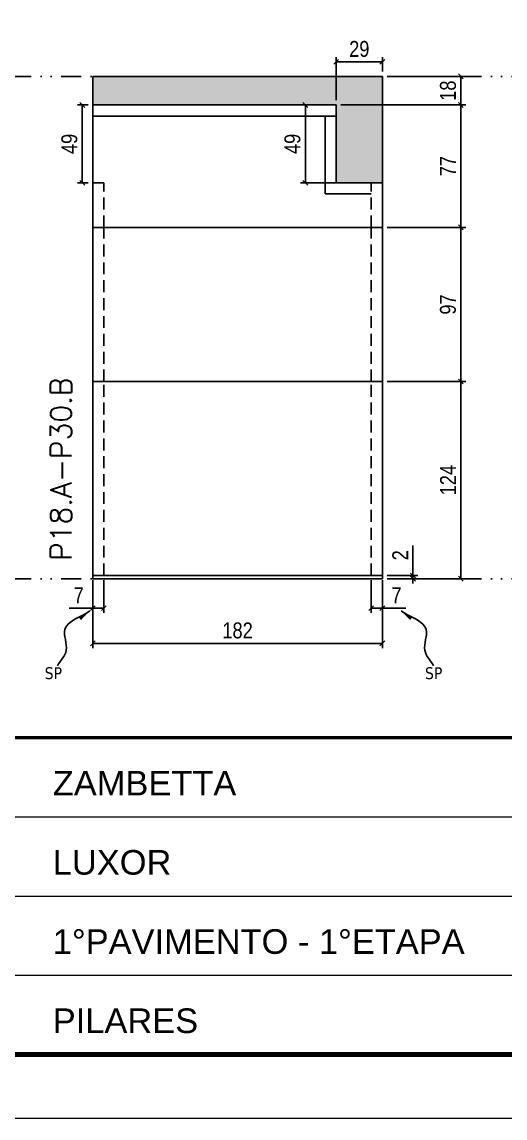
# Model space of a CAD drawing. Extents: x 14400 to 24104, y -21631 to 6985.
# Drawn here: x 19861 to 20165, y 192 to 881 of the extents above; entities that cross this region are included whole.
import ezdxf

# ---------------------------------------------------------------- set-up
doc = ezdxf.new("R2010")
doc.units = 0
for name, pattern in [('CONTINUO', [0]), ('DASHED', [0.75, 0.5, -0.25]), ('DIVIDE2', [0.625, 0.25, -0.125, 0, -0.125, 0, -0.125]), ('HIDDEN', [0.375, 0.25, -0.125])]:
    doc.linetypes.add(name, pattern=pattern)
for name, color, linetype in [('COTA', 241, 'Continuous'), ('Nível', 160, 'Continuous'), ('Painéis', 200, 'Continuous'), ('SARR_2.2x7', 40, 'Continuous'), ('texto', 7, 'Continuous')]:
    doc.layers.add(name, color=color, linetype=linetype)
for name, color, linetype, lineweight in [('Folhas', 255, 'Continuous', 9), ('SARRAFO DE PRESSAO', 251, 'DASHED', 9), ('Texto Seção', 7, 'Continuous', 15)]:
    doc.layers.add(name, color=color, linetype=linetype, lineweight=lineweight)
doc.styles.add('ARIAL', font='arial.ttf')
doc.styles.add('COTA TECNICA', font='techl___.ttf', dxfattribs={"height": 10})
doc.styles.add('COTA TECNICA-50', font='techl___.ttf', dxfattribs={"height": 10})
doc.styles.add('REGUA-120', font='ROMANS.shx', dxfattribs={"height": 15})
doc.styles.get("Standard").update_dxf_attribs({"font": 'arial.ttf'})
doc.dimstyles.new('COTA PAINEL-50', dxfattribs={"dimtxt": 10, "dimasz": 3, "dimexe": 3, "dimexo": 3, "dimgap": 3, "dimtad": 1, "dimdec": 1, "dimzin": 12, "dimdsep": 46, "dimtxsty": 'COTA TECNICA-50', "dimblk1": 'OBLIQUE', "dimblk2": 'OBLIQUE', "dimsah": 1, "dimcen": 0.9, "dimclrd": 4, "dimclre": 4, "dimclrt": 240, "dimadec": 1, "dimazin": 3, "dimtfac": 1, "dimtdec": 1, "dimtmove": 0, "dimatfit": 3, "dimfxl": 1, "dimtolj": 1, "dimtzin": 12, "dimarcsym": 0})
doc.dimstyles.new('PAINEL', dxfattribs={"dimtxt": 10, "dimasz": 3, "dimexe": 3, "dimexo": 3, "dimgap": 3, "dimtad": 1, "dimdec": 1, "dimzin": 12, "dimdsep": 46, "dimtxsty": 'COTA TECNICA', "dimblk1": 'OBLIQUE', "dimblk2": 'OBLIQUE', "dimsah": 1, "dimcen": 0.9, "dimclrd": 4, "dimclre": 4, "dimclrt": 240, "dimadec": 1, "dimazin": 3, "dimtfac": 1, "dimtdec": 1, "dimtmove": 0, "dimatfit": 3, "dimfxl": 1, "dimtolj": 1, "dimtzin": 12, "dimarcsym": 0})
doc.dimstyles.get("Standard").update_dxf_attribs({"dimtxt": 0.18, "dimasz": 0.18, "dimexe": 0.18, "dimexo": 0.0625, "dimgap": 0.09, "dimtad": 0, "dimtih": 1, "dimtoh": 1, "dimdec": 4, "dimzin": 0, "dimdsep": 46, "dimtxsty": 'Standard', "dimcen": 0.09, "dimadec": 0, "dimazin": 0, "dimtfac": 1, "dimtdec": 4, "dimtofl": 0, "dimtmove": 0, "dimatfit": 3, "dimfxl": 1, "dimtolj": 1, "dimtzin": 0, "dimarcsym": 0})

# ---------------------------------------------------------------- blocks, each defined once
blk = doc.blocks.new('9999999999')
at = {"color": 30, "linetype": 'CONTINUO'}
for p, q in [((98564.56, 34379.64), (99583.98, 34379.64)), ((98564.56, 34329.83), (99487.98, 34329.83)), ((98564.56, 34280.02), (99487.98, 34280.02))]:
    blk.add_line(p, q, dxfattribs=at)
at = {"color": 30, "linetype": 'CONTINUO', "const_width": 2}
blk.add_lwpolyline([(99583.98, 34230.21), (99583.98, 34414.45, 0.414214), (99568.98, 34429.45), (98228.98, 34429.45, 0.414214), (98213.98, 34414.45), (98213.98, 34245.21, 0.414214), (98228.98, 34230.21), (99583.98, 34230.21)], format="xyb", dxfattribs=at)
at = {"layer": 'Folhas'}
blk.add_lwpolyline([(98138.98, 34190.21), (99623.98, 34190.21), (99623.98, 35240.21), (98138.98, 35240.21)], close=True, dxfattribs=at)
at = {"layer": 'Folhas', "color": 30, "const_width": 3}
blk.add_lwpolyline([(98213.98, 34230.21), (99583.98, 34230.21), (99583.98, 35200.21), (98213.98, 35200.21)], close=True, dxfattribs=at)
at = {"color": 7, "linetype": 'Continuous', "ltscale": 5, "style": 'ARIAL'}
for s, height, p in [('ZAMBETTA', 15.483, (98837.68, 34393.13)), ('LUXOR', 15.483, (98837.68, 34343.32)), ('1°PAVIMENTO - 1°ETAPA', 15.4829, (98837.68, 34293.51)), ('PILARES', 15.483, (98837.68, 34243.7))]:
    blk.add_text(s, height=height, dxfattribs=at).set_placement(p)
blk = doc.blocks.new('_Oblique')
at = {"color": 0, "linetype": 'ByBlock', "lineweight": -2}
blk.add_line((-0.5, -0.5), (0.5, 0.5), dxfattribs=at)
blk = doc.blocks.new('*D1394')
at = {"layer": 'COTA', "color": 4, "lineweight": -2, "transparency": 16777216}
for p, q in [((19905.81, 530.13), (19905.81, 487.46)), ((20087.81, 530.13), (20087.81, 487.46)), ((20087.81, 490.46), (19905.81, 490.46))]:
    blk.add_line(p, q, dxfattribs=at)
at = {"layer": 'Defpoints', "color": 0, "transparency": 16777216}
for p in [(19905.81, 533.13), (20087.81, 533.13), (19905.81, 490.46)]:
    blk.add_point(p, dxfattribs=at)
at = {"layer": 'COTA', "color": 4, "lineweight": -2, "transparency": 16777216, "xscale": 3, "yscale": 3, "zscale": 3, "rotation": 180}
blk.add_blockref('_Oblique', (19905.81, 490.46), dxfattribs=at)
at = {"layer": 'COTA', "color": 4, "lineweight": -2, "transparency": 16777216, "xscale": 3, "yscale": 3, "zscale": 3}
blk.add_blockref('_Oblique', (20087.81, 490.46), dxfattribs=at)
at = {"layer": 'COTA', "color": 240, "transparency": 16777216, "insert": (19996.81, 498.55), "char_height": 10, "attachment_point": 5, "style": 'COTA TECNICA'}
blk.add_mtext('\\A1;182', dxfattribs=at)
blk = doc.blocks.new('*D1395')
at = {"layer": 'COTA', "color": 4, "lineweight": -2, "transparency": 16777216}
for p, q in [((20080.81, 530.13), (20080.81, 509.62)), ((20087.81, 528.13), (20087.81, 509.62)), ((20080.81, 512.62), (20087.81, 512.62)), ((20087.81, 512.62), (20102.54, 512.62))]:
    blk.add_line(p, q, dxfattribs=at)
at = {"layer": 'Defpoints', "color": 0, "transparency": 16777216}
for p in [(20080.81, 533.13), (20087.81, 531.13), (20087.81, 512.62)]:
    blk.add_point(p, dxfattribs=at)
at = {"layer": 'COTA', "color": 4, "lineweight": -2, "transparency": 16777216, "xscale": 3, "yscale": 3, "zscale": 3, "rotation": 180}
blk.add_blockref('_Oblique', (20080.81, 512.62), dxfattribs=at)
at = {"layer": 'COTA', "color": 4, "lineweight": -2, "transparency": 16777216, "xscale": 3, "yscale": 3, "zscale": 3}
blk.add_blockref('_Oblique', (20087.81, 512.62), dxfattribs=at)
at = {"layer": 'COTA', "color": 240, "transparency": 16777216, "insert": (20096.67, 520.7), "char_height": 10, "attachment_point": 5, "style": 'COTA TECNICA-50'}
blk.add_mtext('\\A1;7', dxfattribs=at)
blk = doc.blocks.new('*D1396')
at = {"layer": 'COTA', "color": 4, "lineweight": -2, "transparency": 16777216}
for p, q in [((19905.81, 528.13), (19905.81, 509.62)), ((19912.81, 530.13), (19912.81, 509.62)), ((19905.81, 512.62), (19891.07, 512.62)), ((19912.81, 512.62), (19905.81, 512.62))]:
    blk.add_line(p, q, dxfattribs=at)
at = {"layer": 'Defpoints', "color": 0, "transparency": 16777216}
for p in [(19905.81, 531.13), (19912.81, 533.13), (19905.81, 512.62)]:
    blk.add_point(p, dxfattribs=at)
at = {"layer": 'COTA', "color": 4, "lineweight": -2, "transparency": 16777216, "xscale": 3, "yscale": 3, "zscale": 3, "rotation": 180}
blk.add_blockref('_Oblique', (19905.81, 512.62), dxfattribs=at)
at = {"layer": 'COTA', "color": 4, "lineweight": -2, "transparency": 16777216, "xscale": 3, "yscale": 3, "zscale": 3}
blk.add_blockref('_Oblique', (19912.81, 512.62), dxfattribs=at)
at = {"layer": 'COTA', "color": 240, "transparency": 16777216, "insert": (19896.94, 520.7), "char_height": 10, "attachment_point": 5, "style": 'COTA TECNICA-50'}
blk.add_mtext('\\A1;7', dxfattribs=at)
blk = doc.blocks.new('*D1397')
at = {"layer": 'COTA', "color": 4, "linetype": 'ByBlock', "lineweight": -2, "transparency": 16777216}
for p, q in [((20090.81, 655.13), (20140.17, 655.13)), ((20137.17, 531.13), (20137.17, 655.13)), ((20090.81, 531.13), (20140.17, 531.13))]:
    blk.add_line(p, q, dxfattribs=at)
at = {"layer": 'Defpoints', "color": 0, "linetype": 'ByBlock', "transparency": 16777216}
for p in [(20087.81, 655.13), (20137.17, 655.13), (20087.81, 531.13)]:
    blk.add_point(p, dxfattribs=at)
at = {"layer": 'COTA', "color": 4, "linetype": 'ByBlock', "lineweight": -2, "transparency": 16777216, "xscale": 3, "yscale": 3, "zscale": 3}
for p, rotation in [((20137.17, 655.13), 90), ((20137.17, 531.13), 270)]:
    blk.add_blockref('_Oblique', p, dxfattribs=dict(at, rotation=rotation))
at = {"layer": 'COTA', "color": 240, "linetype": 'ByBlock', "transparency": 16777216, "insert": (20129.1, 593.13), "char_height": 10, "attachment_point": 5, "rotation": 90, "style": 'COTA TECNICA'}
blk.add_mtext('\\A1;124', dxfattribs=at)
blk = doc.blocks.new('*D1393')
at = {"layer": 'COTA', "color": 4, "lineweight": -2, "transparency": 16777216}
for p, q in [((20107.06, 533.13), (20107.06, 551.94)), ((20090.81, 533.13), (20110.06, 533.13)), ((20090.81, 531.13), (20110.06, 531.13)), ((20107.06, 531.13), (20107.06, 533.13)), ((20107.06, 531.13), (20107.06, 528.13))]:
    blk.add_line(p, q, dxfattribs=at)
at = {"layer": 'Defpoints', "color": 0, "transparency": 16777216}
for p in [(20087.81, 533.13), (20087.81, 531.13), (20107.06, 531.13)]:
    blk.add_point(p, dxfattribs=at)
at = {"layer": 'COTA', "color": 4, "lineweight": -2, "transparency": 16777216, "xscale": 3, "yscale": 3, "zscale": 3}
for p, rotation in [((20107.06, 533.13), 270), ((20107.06, 531.13), 90)]:
    blk.add_blockref('_Oblique', p, dxfattribs=dict(at, rotation=rotation))
at = {"layer": 'COTA', "color": 240, "transparency": 16777216, "insert": (20099.06, 545.88), "char_height": 10, "attachment_point": 5, "rotation": 90, "style": 'COTA TECNICA-50'}
blk.add_mtext('\\A1;2', dxfattribs=at)
blk = doc.blocks.new('*D1398')
at = {"layer": 'COTA', "color": 4, "linetype": 'ByBlock', "lineweight": -2, "transparency": 16777216}
for p, q in [((20090.81, 655.13), (20140.17, 655.13)), ((20137.17, 531.13), (20137.17, 655.13)), ((20090.81, 531.13), (20140.17, 531.13))]:
    blk.add_line(p, q, dxfattribs=at)
at = {"layer": 'Defpoints', "color": 0, "linetype": 'ByBlock', "transparency": 16777216}
for p in [(20087.81, 655.13), (20137.17, 655.13), (20087.81, 531.13)]:
    blk.add_point(p, dxfattribs=at)
at = {"layer": 'COTA', "color": 4, "linetype": 'ByBlock', "lineweight": -2, "transparency": 16777216, "xscale": 3, "yscale": 3, "zscale": 3}
for p, rotation in [((20137.17, 655.13), 90), ((20137.17, 531.13), 270)]:
    blk.add_blockref('_Oblique', p, dxfattribs=dict(at, rotation=rotation))
at = {"layer": 'COTA', "color": 240, "linetype": 'ByBlock', "transparency": 16777216, "insert": (20129.1, 593.13), "char_height": 10, "attachment_point": 5, "rotation": 90, "style": 'COTA TECNICA'}
blk.add_mtext('\\A1;124', dxfattribs=at)
blk = doc.blocks.new('*D1399')
at = {"layer": 'COTA', "color": 4, "lineweight": -2, "transparency": 16777216}
for p, q in [((20090.81, 752.13), (20140.17, 752.13)), ((20137.17, 655.13), (20137.17, 752.13)), ((20090.81, 655.13), (20140.17, 655.13))]:
    blk.add_line(p, q, dxfattribs=at)
at = {"layer": 'Defpoints', "color": 0, "transparency": 16777216}
for p in [(20087.81, 752.13), (20137.17, 752.13), (20087.81, 655.13)]:
    blk.add_point(p, dxfattribs=at)
at = {"layer": 'COTA', "color": 4, "lineweight": -2, "transparency": 16777216, "xscale": 3, "yscale": 3, "zscale": 3}
for p, rotation in [((20137.17, 752.13), 90), ((20137.17, 655.13), 270)]:
    blk.add_blockref('_Oblique', p, dxfattribs=dict(at, rotation=rotation))
at = {"layer": 'COTA', "color": 240, "transparency": 16777216, "insert": (20129.07, 703.63), "char_height": 10, "attachment_point": 5, "rotation": 90, "style": 'COTA TECNICA'}
blk.add_mtext('\\A1;97', dxfattribs=at)
blk = doc.blocks.new('*D1400')
at = {"layer": 'COTA', "color": 4, "lineweight": -2, "transparency": 16777216}
for p, q in [((20061.81, 829.13), (20140.17, 829.13)), ((20137.17, 752.13), (20137.17, 829.13)), ((20090.81, 752.13), (20140.17, 752.13))]:
    blk.add_line(p, q, dxfattribs=at)
at = {"layer": 'Defpoints', "color": 0, "transparency": 16777216}
for p in [(20058.81, 829.13), (20137.17, 829.13), (20087.81, 752.13)]:
    blk.add_point(p, dxfattribs=at)
at = {"layer": 'COTA', "color": 4, "lineweight": -2, "transparency": 16777216, "xscale": 3, "yscale": 3, "zscale": 3}
for p, rotation in [((20137.17, 829.13), 90), ((20137.17, 752.13), 270)]:
    blk.add_blockref('_Oblique', p, dxfattribs=dict(at, rotation=rotation))
at = {"layer": 'COTA', "color": 240, "transparency": 16777216, "insert": (20129.1, 790.63), "char_height": 10, "attachment_point": 5, "rotation": 90, "style": 'COTA TECNICA'}
blk.add_mtext('\\A1;77', dxfattribs=at)
blk = doc.blocks.new('*D1401')
at = {"layer": 'COTA', "color": 4, "lineweight": -2, "transparency": 16777216}
for p, q in [((20058.81, 832.13), (20058.81, 859.24)), ((20058.81, 856.24), (20087.81, 856.24)), ((20087.81, 850.13), (20087.81, 859.24))]:
    blk.add_line(p, q, dxfattribs=at)
at = {"layer": 'Defpoints', "color": 0, "transparency": 16777216}
for p in [(20087.81, 856.24), (20087.81, 847.13), (20058.81, 829.13)]:
    blk.add_point(p, dxfattribs=at)
at = {"layer": 'COTA', "color": 4, "lineweight": -2, "transparency": 16777216, "xscale": 3, "yscale": 3, "zscale": 3, "rotation": 180}
blk.add_blockref('_Oblique', (20058.81, 856.24), dxfattribs=at)
at = {"layer": 'COTA', "color": 4, "lineweight": -2, "transparency": 16777216, "xscale": 3, "yscale": 3, "zscale": 3}
blk.add_blockref('_Oblique', (20087.81, 856.24), dxfattribs=at)
at = {"layer": 'COTA', "color": 240, "transparency": 16777216, "insert": (20073.31, 864.33), "char_height": 10, "attachment_point": 5, "style": 'COTA TECNICA'}
blk.add_mtext('\\A1;29', dxfattribs=at)
blk = doc.blocks.new('*D1402')
at = {"layer": 'COTA', "color": 4, "lineweight": -2, "transparency": 16777216}
for p, q in [((20090.81, 847.13), (20140.17, 847.13)), ((20137.17, 829.13), (20137.17, 847.13)), ((20061.81, 829.13), (20140.17, 829.13))]:
    blk.add_line(p, q, dxfattribs=at)
at = {"layer": 'Defpoints', "color": 0, "transparency": 16777216}
for p in [(20087.81, 847.13), (20137.17, 847.13), (20058.81, 829.13)]:
    blk.add_point(p, dxfattribs=at)
at = {"layer": 'COTA', "color": 4, "lineweight": -2, "transparency": 16777216, "xscale": 3, "yscale": 3, "zscale": 3}
for p, rotation in [((20137.17, 847.13), 90), ((20137.17, 829.13), 270)]:
    blk.add_blockref('_Oblique', p, dxfattribs=dict(at, rotation=rotation))
at = {"layer": 'COTA', "color": 240, "transparency": 16777216, "insert": (20129.08, 838.13), "char_height": 10, "attachment_point": 5, "rotation": 90, "style": 'COTA TECNICA'}
blk.add_mtext('\\A1;18', dxfattribs=at)
blk = doc.blocks.new('*D1403')
at = {"layer": 'COTA', "color": 4, "lineweight": -2, "transparency": 16777216}
for p, q in [((20055.81, 829.13), (20036.41, 829.13)), ((20039.41, 780.13), (20039.41, 829.13)), ((20055.81, 780.13), (20036.41, 780.13))]:
    blk.add_line(p, q, dxfattribs=at)
at = {"layer": 'Defpoints', "color": 0, "transparency": 16777216}
for p in [(20039.41, 829.13), (20058.81, 829.13), (20058.81, 780.13)]:
    blk.add_point(p, dxfattribs=at)
at = {"layer": 'COTA', "color": 4, "lineweight": -2, "transparency": 16777216, "xscale": 3, "yscale": 3, "zscale": 3}
for p, rotation in [((20039.41, 829.13), 90), ((20039.41, 780.13), 270)]:
    blk.add_blockref('_Oblique', p, dxfattribs=dict(at, rotation=rotation))
at = {"layer": 'COTA', "color": 240, "transparency": 16777216, "insert": (20031.31, 804.63), "char_height": 10, "attachment_point": 5, "rotation": 90, "style": 'COTA TECNICA'}
blk.add_mtext('\\A1;49', dxfattribs=at)
blk = doc.blocks.new('*D1404')
at = {"layer": 'COTA', "color": 4, "lineweight": -2, "transparency": 16777216}
for p, q in [((19902.81, 829.13), (19896.24, 829.13)), ((19899.24, 780.13), (19899.24, 829.13)), ((19902.81, 780.13), (19896.24, 780.13))]:
    blk.add_line(p, q, dxfattribs=at)
at = {"layer": 'Defpoints', "color": 0, "transparency": 16777216}
for p in [(19899.24, 829.13), (19905.81, 829.13), (19905.81, 780.13)]:
    blk.add_point(p, dxfattribs=at)
at = {"layer": 'COTA', "color": 4, "lineweight": -2, "transparency": 16777216, "xscale": 3, "yscale": 3, "zscale": 3}
for p, rotation in [((19899.24, 829.13), 90), ((19899.24, 780.13), 270)]:
    blk.add_blockref('_Oblique', p, dxfattribs=dict(at, rotation=rotation))
at = {"layer": 'COTA', "color": 240, "transparency": 16777216, "insert": (19891.13, 804.63), "char_height": 10, "attachment_point": 5, "rotation": 90, "style": 'COTA TECNICA'}
blk.add_mtext('\\A1;49', dxfattribs=at)

msp = doc.modelspace()

# ---------------------------------------------------------------- hatches: boundary and pattern name
at = {"layer": 'COTA'}
h = msp.add_hatch(dxfattribs=at)
h.set_pattern_fill('AR-CONC', color=256, scale=0.03)
h.set_pattern_definition([(50, (1727.0554, -2), (5.4655401, -0.4781726), [0.5715, -6.2865]), (355, (1727.0554, -2), (-1.0573026, 5.7317054), [0.4572, -5.0292175]), (100.451445, (1727.511, -2.04), (4.4082374, 5.2535326), [0.4857003, -5.3427073]), (46.1842, (1727.0554, -0.476), (8.1323712, -1.2612698), [0.85725, -9.42975]), (96.63556, (1727.733, -0.581), (7.122124, 7.4227837), [0.7285507, -8.0140682]), (351.18415, (1727.0554, -0.476), (7.122124, 7.4227837), [0.685799, -7.543792]), (21, (1727.8174, -0.857), (4.5484317, -3.067956), [0.5715, -6.2865]), (326, (1727.8174, -0.857), (1.8540609, 5.525639), [0.4572, -5.0292]), (71.451445, (1728.1965, -1.1127), (6.4024926, 2.457683), [0.4857003, -5.3426981]), (37.5, (1727.0554, -2), (0.0926581, 2.53665117), [0, -4.96824, 0, -5.1054, 0, -5.04825]), (7.5, (1727.0554, -2), (2.00458988, 3.00541724), [0, -2.91084, 0, -4.85394, 0, -1.92405]), (327.5, (1725.3562, -2), (4.06771786, -0.17186232), [0, -1.905, 0, -5.9436, 0, -7.8867]), (317.5, (1724.594, -2), (4.44387544, 0.7627947), [0, -2.4765, 0, -3.94716, 0, -5.6007])])
h.paths.add_polyline_path([(20087.81, 847.13), (19905.81, 847.13), (19905.81, 829.13), (20058.81, 829.13), (20058.81, 780.13), (20087.81, 780.13)])

# ---------------------------------------------------------------- linework, layer by layer
for p, q in [((19905.81, 829.13), (19905.81, 847.13)), ((19905.81, 847.13), (20087.81, 847.13)), ((20087.81, 780.13), (20087.81, 847.13)), ((19912.81, 780.13), (19905.81, 780.13)), ((20058.81, 780.13), (20051.81, 780.13)), ((20051.81, 780.13), (20051.81, 773.13))]:
    msp.add_line(p, q, dxfattribs=at)
at = {"layer": 'Nível', "color": 4, "linetype": 'DIVIDE2', "ltscale": 50}
for p, q in [((19256.97, 847.13), (20626.97, 847.13)), ((19256.97, 531.13), (20626.97, 531.13))]:
    msp.add_line(p, q, dxfattribs=at)
at = {"layer": 'Painéis'}
for p, q in [((19905.81, 829.13), (19905.81, 533.13)), ((19905.81, 829.13), (20058.81, 829.13)), ((20058.81, 780.13), (20058.81, 829.13)), ((20058.81, 780.13), (20087.81, 780.13)), ((20087.81, 533.13), (20087.81, 780.13)), ((20087.81, 752.13), (19905.81, 752.13)), ((20087.81, 655.13), (19905.81, 655.13)), ((19905.81, 533.13), (20087.81, 533.13))]:
    msp.add_line(p, q, dxfattribs=at)
msp.add_lwpolyline([(20087.81, 533.13), (19905.81, 533.13), (19905.81, 531.13), (20087.81, 531.13)], close=True, dxfattribs=at)
at = {"layer": 'SARR_2.2x7'}
for p, q in [((19905.81, 822.13), (20058.81, 822.13)), ((20051.81, 780.13), (20051.81, 822.13)), ((20051.81, 773.13), (20080.81, 773.13))]:
    msp.add_line(p, q, dxfattribs=at)
at = {"layer": 'SARR_2.2x7', "linetype": 'HIDDEN', "ltscale": 30}
for p, q in [((19912.81, 752.13), (19912.81, 780.13)), ((20080.81, 752.13), (20080.81, 780.13)), ((19912.81, 655.13), (19912.81, 752.13)), ((20080.81, 655.13), (20080.81, 752.13)), ((19912.81, 533.13), (19912.81, 655.13)), ((20080.81, 533.13), (20080.81, 655.13))]:
    msp.add_line(p, q, dxfattribs=at)

# ---------------------------------------------------------------- block references
at = {"layer": 'SARRAFO DE PRESSAO', "color": 6, "linetype": 'ByBlock'}
msp.add_blockref('9999999999', (-78957.01, -33998.35), dxfattribs=at)

# ---------------------------------------------------------------- texts
at = {"layer": 'texto', "color": 0, "char_height": 7.5, "attachment_point": 5}
for insert in [(19881.03, 471.64), (20120.05, 471.64)]:
    msp.add_mtext('{\\fTahoma|b0|i0|c0|p34;\\C4;SP}', dxfattribs=dict(at, insert=insert))
at = {"layer": 'Texto Seção', "insert": (19892.33, 542.39), "char_height": 13, "width": 285.3299, "attachment_point": 7, "rotation": 90, "style": 'REGUA-120'}
msp.add_mtext('\\pt26;P18.A-P30.B', dxfattribs=at)

# ---------------------------------------------------------------- dimensions: what is measured, and where the dimension line sits
at = {"layer": 'COTA'}
for base, p1, p2, dimstyle, picture, middle in [((20087.81, 856.24), (20058.81, 829.13), (20087.81, 847.13), 'PAINEL', '*D1401', (20073.31, 864.33)), ((20087.81, 512.62), (20080.81, 533.13), (20087.81, 531.13), 'COTA PAINEL-50', '*D1395', (20096.67, 520.7))]:
    dim = msp.add_linear_dim(base=base, p1=p1, p2=p2, dimstyle=dimstyle, dxfattribs=at)
    dim.commit()
    dim.dimension.update_dxf_attribs({"geometry": picture, "text_midpoint": middle})
for base, p1, p2, angle, dimstyle, picture, middle in [((20137.17, 847.13), (20058.81, 829.13), (20087.81, 847.13), 90, 'PAINEL', '*D1402', (20129.08, 838.13)), ((19899.24, 829.13), (19905.81, 780.13), (19905.81, 829.13), 90, 'PAINEL', '*D1404', (19891.13, 804.63)), ((20039.41, 829.13), (20058.81, 780.13), (20058.81, 829.13), 90, 'PAINEL', '*D1403', (20031.31, 804.63)), ((20137.17, 752.13), (20087.81, 655.13), (20087.81, 752.13), 90, 'PAINEL', '*D1399', (20129.07, 703.63)), ((19905.81, 512.62), (19912.81, 533.13), (19905.81, 531.13), 180, 'COTA PAINEL-50', '*D1396', (19896.94, 520.7))]:
    dim = msp.add_linear_dim(base=base, p1=p1, p2=p2, angle=angle, dimstyle=dimstyle, dxfattribs=at)
    dim.commit()
    dim.dimension.update_dxf_attribs({"geometry": picture, "text_midpoint": middle})
for base, p1, p2, angle, override, picture, middle in [((20137.17, 829.13), (20087.81, 752.13), (20058.81, 829.13), 90, {"dimtmove": 1}, '*D1400', (20129.1, 790.63)), ((19905.81, 490.46), (20087.81, 533.13), (19905.81, 533.13), 180, {"dimarcsym": 2}, '*D1394', (19996.81, 498.55))]:
    dim = msp.add_linear_dim(base=base, p1=p1, p2=p2, angle=angle, dimstyle='PAINEL', override=override, dxfattribs=at)
    dim.commit()
    dim.dimension.update_dxf_attribs({"geometry": picture, "text_midpoint": middle})
at = {"layer": 'COTA', "linetype": 'ByBlock'}
for picture in ['*D1397', '*D1398']:
    dim = msp.add_aligned_dim(p1=(20087.81, 531.13), p2=(20087.81, 655.13), distance=-49.37, dimstyle='PAINEL', dxfattribs=at)
    dim.commit()
    dim.dimension.update_dxf_attribs({"geometry": picture, "text_midpoint": (20129.1, 593.13)})
at = {"layer": 'COTA'}
dim = msp.add_linear_dim(base=(20107.06, 531.13), p1=(20087.81, 533.13), p2=(20087.81, 531.13), angle=90, dimstyle='COTA PAINEL-50', dxfattribs=at)
dim.commit()
dim.dimension.update_dxf_attribs({"geometry": '*D1393', "text_midpoint": (20107.06, 545.88), "dimtype": 160})

# ---------------------------------------------------------------- leaders
at = {"layer": 'COTA', "path_type": 1}
for points in [[(19903.98, 510.95), (19888.19, 499.12), (19889.12, 486.11), (19883.56, 476.33)], [(20099.63, 510.95), (20115.42, 499.12), (20114.49, 486.11), (20120.05, 476.33)]]:
    msp.add_leader(points, dimstyle='Standard', override={"dimasz": 8}, dxfattribs=at)

doc.saveas('drawing.dxf')
